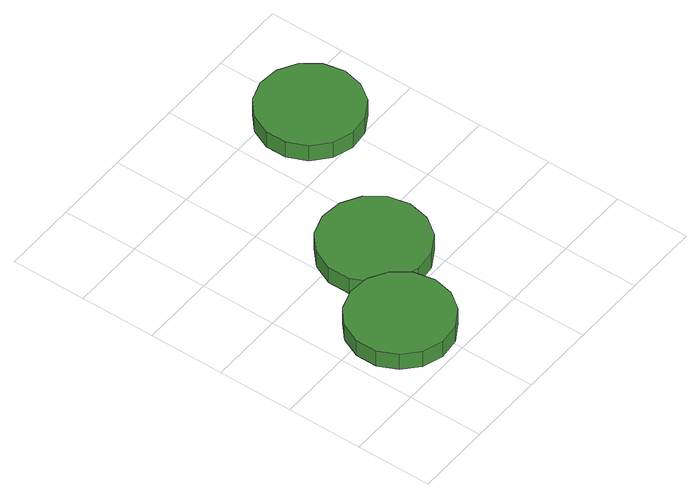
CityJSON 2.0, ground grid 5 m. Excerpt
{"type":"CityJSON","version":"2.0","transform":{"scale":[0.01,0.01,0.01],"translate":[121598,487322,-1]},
"CityObjects":{
"tree1":{"type":"SolitaryVegetationObject","attributes":{"function":"something"},"geometry":[{"type":"MultiSurface","lod":"1","boundaries":[[[0,1,2,3,4,5,6,7,8,9,10,11,12,13,14]],[[15,16,17,18,19,20,21,22,23,24,25,26,27,28,29]],[[0,29,28,1]],[[1,28,27,2]],[[2,27,26,3]],[[3,26,25,4]],[[4,25,24,5]],[[5,24,23,6]],[[6,23,22,7]],[[7,22,21,8]],[[8,21,20,9]],[[9,20,19,10]],[[10,19,18,11]],[[11,18,17,12]],[[12,17,16,13]],[[13,16,15,14]],[[14,15,29,0]]]}]},
"tree2":{"type":"SolitaryVegetationObject","attributes":{"function":"something"},"geometry":[{"type":"MultiSurface","lod":"1","boundaries":[[[30,31,32,33,34,35,36,37,38,39,40,41,42,43,44]],[[45,46,47,48,49,50,51,52,53,54,55,56,57,58,59]],[[30,59,58,31]],[[31,58,57,32]],[[32,57,56,33]],[[33,56,55,34]],[[34,55,54,35]],[[35,54,53,36]],[[36,53,52,37]],[[37,52,51,38]],[[38,51,50,39]],[[39,50,49,40]],[[40,49,48,41]],[[41,48,47,42]],[[42,47,46,43]],[[43,46,45,44]],[[44,45,59,30]]]}]},
"tree3":{"type":"SolitaryVegetationObject","attributes":{"function":"something"},"geometry":[{"type":"MultiSurface","lod":"1","boundaries":[[[60,61,62,63,64,65,66,67,68,69,70,71,72,73,74]],[[75,76,77,78,79,80,81,82,83,84,85,86,87,88,89]],[[60,89,88,61]],[[61,88,87,62]],[[62,87,86,63]],[[63,86,85,64]],[[64,85,84,65]],[[65,84,83,66]],[[66,83,82,67]],[[67,82,81,68]],[[68,81,80,69]],[[69,80,79,70]],[[70,79,78,71]],[[71,78,77,72]],[[72,77,76,73]],[[73,76,75,74]],[[74,75,89,60]]]}]}
},
"vertices":[
[709,354,254],[680,492,254],[598,605,254],[476,676,254],[336,690,254],[203,647,254],[99,553,254],[42,425,254],[42,284,254],[99,156,254],[203,62,254],[336,19,254],[476,33,254],[598,104,254],[680,217,254],[680,217,129],[598,104,129],[476,33,129],[336,19,129],[203,62,129],[99,156,129],[42,284,129],[42,425,129],[99,553,129],[203,647,129],[336,690,129],[476,676,129],[598,605,129],[680,492,129],[709,354,129],
[1121,841,242],[1091,984,242],[1005,1102,242],[879,1175,242],[733,1191,242],[594,1146,242],[486,1048,242],[426,914,242],[426,768,242],[486,635,242],[594,537,242],[733,492,242],[879,507,242],[1005,580,242],[1091,699,242],[1091,699,117],[1005,580,117],[879,507,117],[733,492,117],[594,537,117],[486,635,117],[426,768,117],[426,914,117],[486,1048,117],[594,1146,117],[733,1191,117],[879,1175,117],[1005,1102,117],[1091,984,117],[1121,841,117],
[1788,1816,198],[1759,1953,198],[1677,2067,198],[1555,2137,198],[1416,2152,198],[1282,2108,198],[1178,2014,198],[1121,1886,198],[1121,1746,198],[1178,1618,198],[1282,1524,198],[1416,1480,198],[1555,1495,198],[1677,1565,198],[1759,1679,198],[1759,1679,73],[1677,1565,73],[1555,1495,73],[1416,1480,73],[1282,1524,73],[1178,1618,73],[1121,1746,73],[1121,1886,73],[1178,2014,73],[1282,2108,73],[1416,2152,73],[1555,2137,73],[1677,2067,73],[1759,1953,73],[1788,1816,73]
]}
